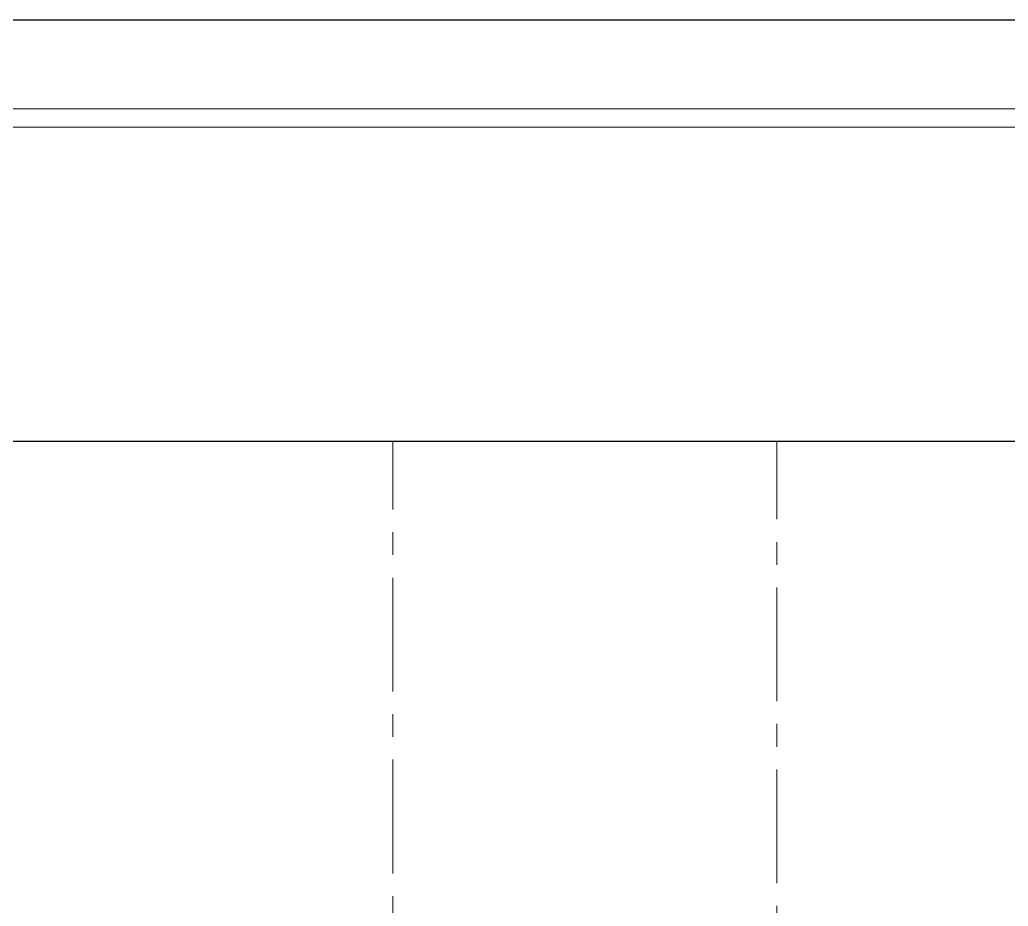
# Model space of a CAD drawing. Header units: millimetres. Extents: x 1832547 to 2001569, y -558009 to -417808.
# Drawn here: x 1981261 to 1986692, y -516937 to -512066 of the extents above; entities that cross this region are included whole.
import ezdxf

# ---------------------------------------------------------------- set-up
doc = ezdxf.new("R2010")
doc.units = ezdxf.units.MM
doc.header["$MEASUREMENT"] = 0
doc.linetypes.add('CENTER', pattern=[2, 1.25, -0.25, 0.25, -0.25])
doc.layers.get('0').update_dxf_attribs({"linetype": 'CONTINUOUS'})
doc.layers.get('DEFPOINTS').update_dxf_attribs({"linetype": 'CONTINUOUS'})
for name, color, linetype, lineweight in [('CA. TUONG', 30, 'CONTINUOUS', 30), ('CA.thay 145', 145, 'CONTINUOUS', 18), ('CA.tim 67', 67, 'CENTER', 9)]:
    doc.layers.add(name, color=color, linetype=linetype, lineweight=lineweight)

# ---------------------------------------------------------------- blocks, each defined once
blk = doc.blocks.new('A$C2d76a15f')
at = {"color": 4, "linetype": 'Continuous', "lineweight": 18}
blk.add_line((27498.5, 19312.8), (1212.4, 19312.8), dxfattribs=at)
blk.add_line((27405.3, 19219.6), (1305.6, 19219.6))
at = {"layer": 'DEFPOINTS', "ltscale": 600}
blk.add_line((0, 19765.3), (27951, 19765.3), dxfattribs=at)

msp = doc.modelspace()

# ---------------------------------------------------------------- linework, layer by layer
at = {"layer": 'CA. TUONG'}
msp.add_lwpolyline([(1993890.9, -514383.7), (1968601.6, -514383.7)], dxfattribs=at)
at = {"layer": 'CA.tim 67', "ltscale": 500}
for p, q in [((1983311.7, -530756.3), (1983311.7, -514383.7)), ((1985421.7, -530810.3), (1985421.7, -514383.7))]:
    msp.add_line(p, q, dxfattribs=at)

# ---------------------------------------------------------------- block references
at = {"layer": 'CA.thay 145', "xscale": 1.082069156961423, "yscale": 1.082069156961423, "zscale": 1.082069156961423}
msp.add_blockref('A$C2d76a15f', (1967116.9, -533453.1), dxfattribs=at)

doc.saveas('drawing.dxf')
